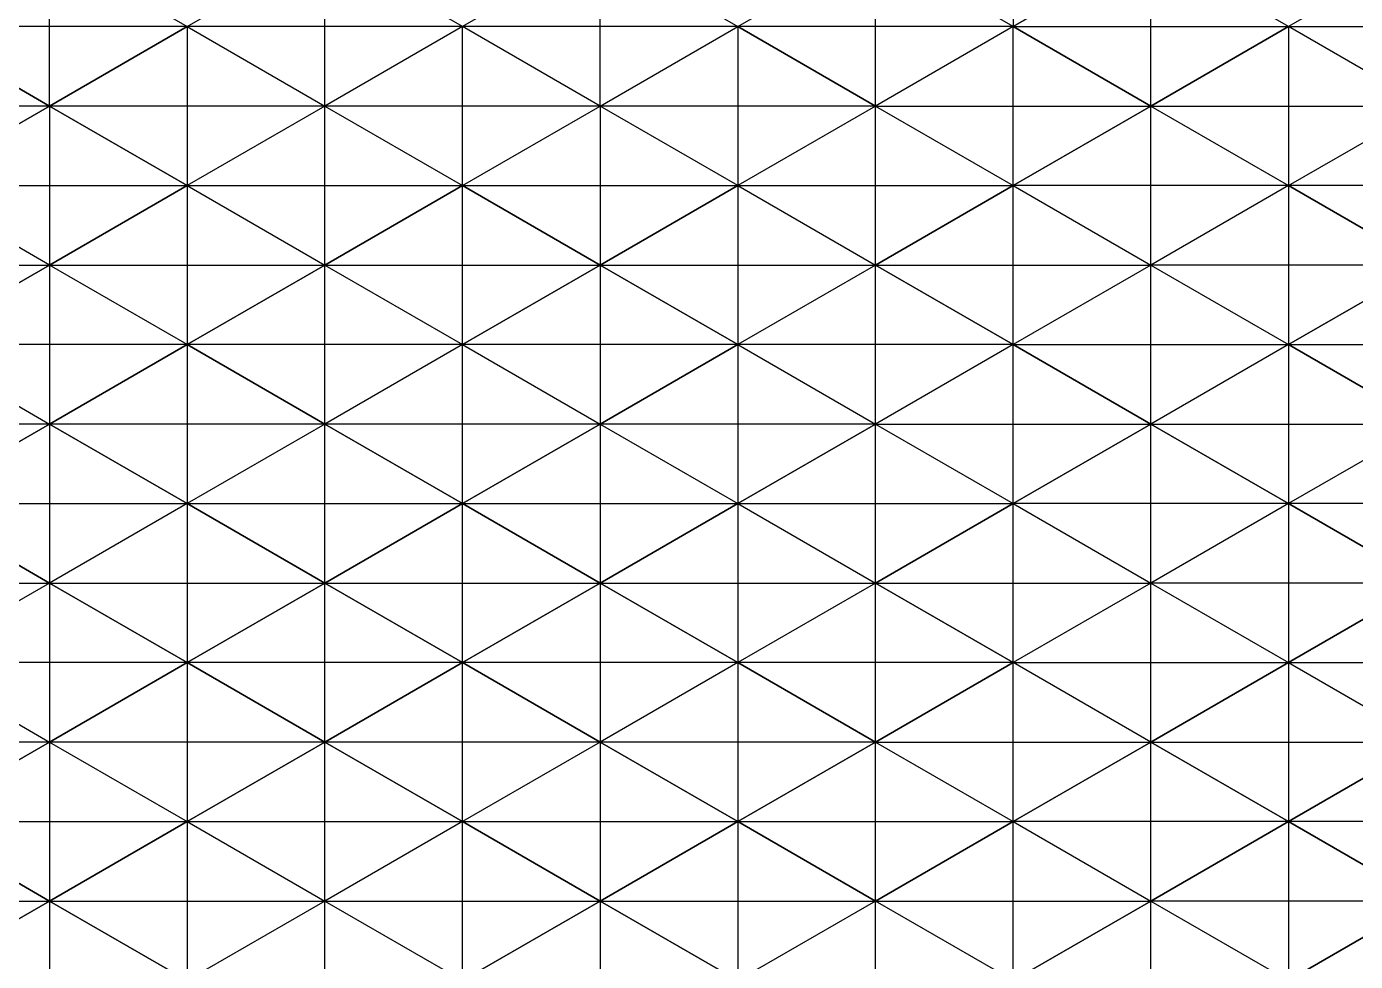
# Model space of a CAD drawing. Header units: millimetres. Extents: x 1123.9 to 1169.6, y 955.4 to 1004.6.
# Drawn here: x 1139.33 to 1149.37, y 972.9 to 979.96 of the extents above; entities that cross this region are included whole.
import ezdxf

# ---------------------------------------------------------------- set-up
doc = ezdxf.new("R2010")
doc.units = ezdxf.units.MM
for name, color, linetype in [('diagonals1', 3, 'Continuous'), ('diagonals2', 2, 'Continuous'), ('Layer1', 7, 'Continuous'), ('Layer2', 4, 'Continuous'), ('Layer3', 6, 'Continuous')]:
    doc.layers.add(name, color=color, linetype=linetype)

msp = doc.modelspace()

# ---------------------------------------------------------------- linework, layer by layer
at = {"layer": 'diagonals1'}
for p, q in [((1139.507, 980.556, 141.556), (1140.546, 979.956, 142.746)), ((1140.546, 979.956, 142.746), (1141.585, 980.556, 141.485)), ((1142.624, 979.956, 142.675), (1141.585, 980.556, 141.485)), ((1143.664, 980.556, 141.442), (1142.624, 979.956, 142.675)), ((1143.664, 980.556, 141.442), (1144.703, 979.956, 142.633)), ((1144.703, 979.956, 142.633), (1145.742, 980.556, 141.428)), ((1146.781, 979.956, 142.619), (1145.742, 980.556, 141.428)), ((1146.781, 979.956, 142.619), (1147.821, 980.556, 141.428)), ((1148.86, 979.956, 142.633), (1147.821, 980.556, 141.428)), ((1149.899, 980.556, 141.442), (1148.86, 979.956, 142.633)), ((1139.507, 979.356, 141.556), (1138.467, 979.956, 142.846)), ((1139.507, 979.356, 141.556), (1140.546, 979.956, 142.746)), ((1140.546, 979.956, 142.746), (1141.585, 979.356, 141.485)), ((1142.624, 979.956, 142.675), (1141.585, 979.356, 141.485)), ((1143.664, 979.356, 141.442), (1142.624, 979.956, 142.675)), ((1143.664, 979.356, 141.442), (1144.703, 979.956, 142.633)), ((1144.703, 979.956, 142.633), (1145.742, 979.356, 141.428)), ((1146.781, 979.956, 142.619), (1145.742, 979.356, 141.428)), ((1146.781, 979.956, 142.619), (1147.821, 979.356, 141.428)), ((1148.86, 979.956, 142.633), (1147.821, 979.356, 141.428)), ((1149.899, 979.356, 141.442), (1148.86, 979.956, 142.633)), ((1138.467, 978.756, 142.851), (1139.507, 979.356, 141.556)), ((1140.546, 978.756, 142.751), (1139.507, 979.356, 141.556)), ((1141.585, 979.356, 141.485), (1140.546, 978.756, 142.751)), ((1141.585, 979.356, 141.485), (1142.624, 978.756, 142.68)), ((1142.624, 978.756, 142.68), (1143.664, 979.356, 141.442)), ((1144.703, 978.756, 142.637), (1143.664, 979.356, 141.442)), ((1145.742, 979.356, 141.428), (1144.703, 978.756, 142.637)), ((1145.742, 979.356, 141.428), (1146.781, 978.756, 142.623)), ((1147.821, 979.356, 141.428), (1146.781, 978.756, 142.623)), ((1147.821, 979.356, 141.428), (1148.86, 978.756, 142.637)), ((1148.86, 978.756, 142.637), (1149.899, 979.356, 141.442)), ((1139.507, 978.156, 141.561), (1138.467, 978.756, 142.851)), ((1139.507, 978.156, 141.561), (1140.546, 978.756, 142.751)), ((1140.546, 978.756, 142.751), (1141.585, 978.156, 141.49)), ((1142.624, 978.756, 142.68), (1141.585, 978.156, 141.49)), ((1143.664, 978.156, 141.447), (1142.624, 978.756, 142.68)), ((1143.664, 978.156, 141.447), (1144.703, 978.756, 142.637)), ((1144.703, 978.756, 142.637), (1145.742, 978.156, 141.433)), ((1146.781, 978.756, 142.623), (1145.742, 978.156, 141.433)), ((1146.781, 978.756, 142.623), (1147.821, 978.156, 141.433)), ((1148.86, 978.756, 142.637), (1147.821, 978.156, 141.433)), ((1149.899, 978.156, 141.447), (1148.86, 978.756, 142.637)), ((1138.467, 977.556, 142.865), (1139.507, 978.156, 141.561)), ((1140.546, 977.556, 142.765), (1139.507, 978.156, 141.561)), ((1141.585, 978.156, 141.49), (1140.546, 977.556, 142.765)), ((1141.585, 978.156, 141.49), (1142.624, 977.556, 142.694)), ((1142.624, 977.556, 142.694), (1143.664, 978.156, 141.447)), ((1144.703, 977.556, 142.652), (1143.664, 978.156, 141.447)), ((1145.742, 978.156, 141.433), (1144.703, 977.556, 142.652)), ((1145.742, 978.156, 141.433), (1146.781, 977.556, 142.637)), ((1147.821, 978.156, 141.433), (1146.781, 977.556, 142.637)), ((1147.821, 978.156, 141.433), (1148.86, 977.556, 142.652)), ((1148.86, 977.556, 142.652), (1149.899, 978.156, 141.447)), ((1138.467, 977.556, 142.865), (1139.507, 976.956, 141.575)), ((1140.546, 977.556, 142.765), (1139.507, 976.956, 141.575)), ((1140.546, 977.556, 142.765), (1141.585, 976.956, 141.504)), ((1142.624, 977.556, 142.694), (1141.585, 976.956, 141.504)), ((1142.624, 977.556, 142.694), (1143.664, 976.956, 141.461)), ((1143.664, 976.956, 141.461), (1144.703, 977.556, 142.652)), ((1144.703, 977.556, 142.652), (1145.742, 976.956, 141.447)), ((1146.781, 977.556, 142.637), (1145.742, 976.956, 141.447)), ((1146.781, 977.556, 142.637), (1147.821, 976.956, 141.447)), ((1148.86, 977.556, 142.652), (1147.821, 976.956, 141.447)), ((1149.899, 976.956, 141.461), (1148.86, 977.556, 142.652)), ((1139.507, 976.956, 141.575), (1138.467, 976.356, 142.889)), ((1140.546, 976.356, 142.789), (1139.507, 976.956, 141.575)), ((1141.585, 976.956, 141.504), (1140.546, 976.356, 142.789)), ((1141.585, 976.956, 141.504), (1142.624, 976.356, 142.718)), ((1142.624, 976.356, 142.718), (1143.664, 976.956, 141.461)), ((1143.664, 976.956, 141.461), (1144.703, 976.356, 142.675)), ((1145.742, 976.956, 141.447), (1144.703, 976.356, 142.675)), ((1145.742, 976.956, 141.447), (1146.781, 976.356, 142.661)), ((1147.821, 976.956, 141.447), (1146.781, 976.356, 142.661)), ((1147.821, 976.956, 141.447), (1148.86, 976.356, 142.675)), ((1149.899, 976.956, 141.461), (1148.86, 976.356, 142.675)), ((1138.467, 976.356, 142.889), (1139.507, 975.756, 141.599)), ((1140.546, 976.356, 142.789), (1139.507, 975.756, 141.599)), ((1141.585, 975.756, 141.527), (1140.546, 976.356, 142.789)), ((1141.585, 975.756, 141.527), (1142.624, 976.356, 142.718)), ((1142.624, 976.356, 142.718), (1143.664, 975.756, 141.485)), ((1144.703, 976.356, 142.675), (1143.664, 975.756, 141.485)), ((1144.703, 976.356, 142.675), (1145.742, 975.756, 141.471)), ((1146.781, 976.356, 142.661), (1145.742, 975.756, 141.471)), ((1146.781, 976.356, 142.661), (1147.821, 975.756, 141.471)), ((1148.86, 976.356, 142.675), (1147.821, 975.756, 141.471)), ((1148.86, 976.356, 142.675), (1149.899, 975.756, 141.485)), ((1139.507, 975.756, 141.599), (1138.467, 975.156, 142.922)), ((1139.507, 975.756, 141.599), (1140.546, 975.156, 142.822)), ((1140.546, 975.156, 142.822), (1141.585, 975.756, 141.527)), ((1142.624, 975.156, 142.751), (1141.585, 975.756, 141.527)), ((1143.664, 975.756, 141.485), (1142.624, 975.156, 142.751)), ((1143.664, 975.756, 141.485), (1144.703, 975.156, 142.709)), ((1145.742, 975.756, 141.471), (1144.703, 975.156, 142.709)), ((1145.742, 975.756, 141.471), (1146.781, 975.156, 142.694)), ((1147.821, 975.756, 141.471), (1146.781, 975.156, 142.694)), ((1147.821, 975.756, 141.471), (1148.86, 975.156, 142.709)), ((1149.899, 975.756, 141.485), (1148.86, 975.156, 142.709)), ((1138.467, 975.156, 142.922), (1139.507, 974.556, 141.632)), ((1139.507, 974.556, 141.632), (1140.546, 975.156, 142.822)), ((1140.546, 975.156, 142.822), (1141.585, 974.556, 141.561)), ((1142.624, 975.156, 142.751), (1141.585, 974.556, 141.561)), ((1143.664, 974.556, 141.518), (1142.624, 975.156, 142.751)), ((1144.703, 975.156, 142.709), (1143.664, 974.556, 141.518)), ((1144.703, 975.156, 142.709), (1145.742, 974.556, 141.504)), ((1145.742, 974.556, 141.504), (1146.781, 975.156, 142.694)), ((1147.821, 974.556, 141.504), (1146.781, 975.156, 142.694)), ((1148.86, 975.156, 142.709), (1147.821, 974.556, 141.504)), ((1148.86, 975.156, 142.709), (1149.899, 974.556, 141.518)), ((1138.467, 973.956, 142.965), (1139.507, 974.556, 141.632)), ((1139.507, 974.556, 141.632), (1140.546, 973.956, 142.865)), ((1141.585, 974.556, 141.561), (1140.546, 973.956, 142.865)), ((1141.585, 974.556, 141.561), (1142.624, 973.956, 142.794)), ((1143.664, 974.556, 141.518), (1142.624, 973.956, 142.794)), ((1144.703, 973.956, 142.751), (1143.664, 974.556, 141.518)), ((1144.703, 973.956, 142.751), (1145.742, 974.556, 141.504)), ((1145.742, 974.556, 141.504), (1146.781, 973.956, 142.737)), ((1147.821, 974.556, 141.504), (1146.781, 973.956, 142.737)), ((1148.86, 973.956, 142.751), (1147.821, 974.556, 141.504)), ((1148.86, 973.956, 142.751), (1149.899, 974.556, 141.518)), ((1139.507, 973.356, 141.674), (1138.467, 973.956, 142.965)), ((1140.546, 973.956, 142.865), (1139.507, 973.356, 141.674)), ((1140.546, 973.956, 142.865), (1141.585, 973.356, 141.603)), ((1142.624, 973.956, 142.794), (1141.585, 973.356, 141.603)), ((1142.624, 973.956, 142.794), (1143.664, 973.356, 141.561)), ((1143.664, 973.356, 141.561), (1144.703, 973.956, 142.751)), ((1145.742, 973.356, 141.546), (1144.703, 973.956, 142.751)), ((1146.781, 973.956, 142.737), (1145.742, 973.356, 141.546)), ((1146.781, 973.956, 142.737), (1147.821, 973.356, 141.546)), ((1147.821, 973.356, 141.546), (1148.86, 973.956, 142.751)), ((1149.899, 973.356, 141.561), (1148.86, 973.956, 142.751)), ((1139.507, 973.356, 141.674), (1138.467, 972.756, 143.017)), ((1140.546, 972.756, 142.917), (1139.507, 973.356, 141.674)), ((1141.585, 973.356, 141.603), (1140.546, 972.756, 142.917)), ((1141.585, 973.356, 141.603), (1142.624, 972.756, 142.846)), ((1142.624, 972.756, 142.846), (1143.664, 973.356, 141.561)), ((1143.664, 973.356, 141.561), (1144.703, 972.756, 142.803)), ((1145.742, 973.356, 141.546), (1144.703, 972.756, 142.803)), ((1146.781, 972.756, 142.789), (1145.742, 973.356, 141.546)), ((1146.781, 972.756, 142.789), (1147.821, 973.356, 141.546)), ((1147.821, 973.356, 141.546), (1148.86, 972.756, 142.803)), ((1149.899, 973.356, 141.561), (1148.86, 972.756, 142.803))]:
    msp.add_line(p, q, dxfattribs=at)
at = {"layer": 'diagonals2'}
for p, q in [((1147.821, 980.556, 141.428), (1146.781, 979.956, 140.219)), ((1138.467, 979.956, 140.446), (1139.507, 979.356, 141.556)), ((1140.546, 979.956, 140.346), (1139.507, 979.356, 141.556)), ((1140.546, 979.956, 140.346), (1141.585, 979.356, 141.485)), ((1142.624, 979.956, 140.275), (1141.585, 979.356, 141.485)), ((1143.664, 979.356, 141.442), (1142.624, 979.956, 140.275)), ((1143.664, 979.356, 141.442), (1144.703, 979.956, 140.233)), ((1145.742, 979.356, 141.428), (1144.703, 979.956, 140.233)), ((1146.781, 979.956, 140.219), (1145.742, 979.356, 141.428)), ((1147.821, 979.356, 141.428), (1146.781, 979.956, 140.219)), ((1147.821, 979.356, 141.428), (1148.86, 979.956, 140.233)), ((1149.899, 979.356, 141.442), (1148.86, 979.956, 140.233)), ((1139.507, 979.356, 141.556), (1138.467, 978.756, 140.451)), ((1139.507, 979.356, 141.556), (1140.546, 978.756, 140.351)), ((1141.585, 979.356, 141.485), (1140.546, 978.756, 140.351)), ((1141.585, 979.356, 141.485), (1142.624, 978.756, 140.28)), ((1142.624, 978.756, 140.28), (1143.664, 979.356, 141.442)), ((1144.703, 978.756, 140.237), (1143.664, 979.356, 141.442)), ((1145.742, 979.356, 141.428), (1144.703, 978.756, 140.237)), ((1145.742, 979.356, 141.428), (1146.781, 978.756, 140.223)), ((1146.781, 978.756, 140.223), (1147.821, 979.356, 141.428)), ((1147.821, 979.356, 141.428), (1148.86, 978.756, 140.237)), ((1148.86, 978.756, 140.237), (1149.899, 979.356, 141.442)), ((1139.507, 978.156, 141.561), (1138.467, 978.756, 140.451)), ((1140.546, 978.756, 140.351), (1139.507, 978.156, 141.561)), ((1140.546, 978.756, 140.351), (1141.585, 978.156, 141.49)), ((1141.585, 978.156, 141.49), (1142.624, 978.756, 140.28)), ((1142.624, 978.756, 140.28), (1143.664, 978.156, 141.447)), ((1144.703, 978.756, 140.237), (1143.664, 978.156, 141.447)), ((1144.703, 978.756, 140.237), (1145.742, 978.156, 141.433)), ((1145.742, 978.156, 141.433), (1146.781, 978.756, 140.223)), ((1146.781, 978.756, 140.223), (1147.821, 978.156, 141.433)), ((1148.86, 978.756, 140.237), (1147.821, 978.156, 141.433)), ((1148.86, 978.756, 140.237), (1149.899, 978.156, 141.447)), ((1139.507, 978.156, 141.561), (1138.467, 977.556, 140.465)), ((1140.546, 977.556, 140.365), (1139.507, 978.156, 141.561)), ((1140.546, 977.556, 140.365), (1141.585, 978.156, 141.49)), ((1141.585, 978.156, 141.49), (1142.624, 977.556, 140.294)), ((1143.664, 978.156, 141.447), (1142.624, 977.556, 140.294)), ((1143.664, 978.156, 141.447), (1144.703, 977.556, 140.252)), ((1145.742, 978.156, 141.433), (1144.703, 977.556, 140.252)), ((1146.781, 977.556, 140.237), (1145.742, 978.156, 141.433)), ((1147.821, 978.156, 141.433), (1146.781, 977.556, 140.237)), ((1147.821, 978.156, 141.433), (1148.86, 977.556, 140.252)), ((1149.899, 978.156, 141.447), (1148.86, 977.556, 140.252)), ((1138.467, 977.556, 140.465), (1139.507, 976.956, 141.575)), ((1139.507, 976.956, 141.575), (1140.546, 977.556, 140.365)), ((1141.585, 976.956, 141.504), (1140.546, 977.556, 140.365)), ((1142.624, 977.556, 140.294), (1141.585, 976.956, 141.504)), ((1142.624, 977.556, 140.294), (1143.664, 976.956, 141.461)), ((1144.703, 977.556, 140.252), (1143.664, 976.956, 141.461)), ((1144.703, 977.556, 140.252), (1145.742, 976.956, 141.447)), ((1146.781, 977.556, 140.237), (1145.742, 976.956, 141.447)), ((1147.821, 976.956, 141.447), (1146.781, 977.556, 140.237)), ((1148.86, 977.556, 140.252), (1147.821, 976.956, 141.447)), ((1148.86, 977.556, 140.252), (1149.899, 976.956, 141.461)), ((1138.467, 976.356, 140.489), (1139.507, 976.956, 141.575)), ((1139.507, 976.956, 141.575), (1140.546, 976.356, 140.389)), ((1141.585, 976.956, 141.504), (1140.546, 976.356, 140.389)), ((1142.624, 976.356, 140.318), (1141.585, 976.956, 141.504)), ((1143.664, 976.956, 141.461), (1142.624, 976.356, 140.318)), ((1143.664, 976.956, 141.461), (1144.703, 976.356, 140.275)), ((1144.703, 976.356, 140.275), (1145.742, 976.956, 141.447)), ((1145.742, 976.956, 141.447), (1146.781, 976.356, 140.261)), ((1146.781, 976.356, 140.261), (1147.821, 976.956, 141.447)), ((1148.86, 976.356, 140.275), (1147.821, 976.956, 141.447)), ((1149.899, 976.956, 141.461), (1148.86, 976.356, 140.275)), ((1139.507, 975.756, 141.599), (1138.467, 976.356, 140.489)), ((1140.546, 976.356, 140.389), (1139.507, 975.756, 141.599)), ((1140.546, 976.356, 140.389), (1141.585, 975.756, 141.527)), ((1142.624, 976.356, 140.318), (1141.585, 975.756, 141.527)), ((1143.664, 975.756, 141.485), (1142.624, 976.356, 140.318)), ((1143.664, 975.756, 141.485), (1144.703, 976.356, 140.275)), ((1144.703, 976.356, 140.275), (1145.742, 975.756, 141.471)), ((1145.742, 975.756, 141.471), (1146.781, 976.356, 140.261)), ((1146.781, 976.356, 140.261), (1147.821, 975.756, 141.471)), ((1148.86, 976.356, 140.275), (1147.821, 975.756, 141.471)), ((1149.899, 975.756, 141.485), (1148.86, 976.356, 140.275)), ((1139.507, 975.756, 141.599), (1138.467, 975.156, 140.522)), ((1140.546, 975.156, 140.422), (1139.507, 975.756, 141.599)), ((1141.585, 975.756, 141.527), (1140.546, 975.156, 140.422)), ((1141.585, 975.756, 141.527), (1142.624, 975.156, 140.351)), ((1142.624, 975.156, 140.351), (1143.664, 975.756, 141.485)), ((1144.703, 975.156, 140.309), (1143.664, 975.756, 141.485)), ((1145.742, 975.756, 141.471), (1144.703, 975.156, 140.309)), ((1146.781, 975.156, 140.294), (1145.742, 975.756, 141.471)), ((1147.821, 975.756, 141.471), (1146.781, 975.156, 140.294)), ((1147.821, 975.756, 141.471), (1148.86, 975.156, 140.309)), ((1148.86, 975.156, 140.309), (1149.899, 975.756, 141.485)), ((1138.467, 975.156, 140.522), (1139.507, 974.556, 141.632)), ((1140.546, 975.156, 140.422), (1139.507, 974.556, 141.632)), ((1141.585, 974.556, 141.561), (1140.546, 975.156, 140.422)), ((1141.585, 974.556, 141.561), (1142.624, 975.156, 140.351)), ((1142.624, 975.156, 140.351), (1143.664, 974.556, 141.518)), ((1144.703, 975.156, 140.309), (1143.664, 974.556, 141.518)), ((1145.742, 974.556, 141.504), (1144.703, 975.156, 140.309)), ((1146.781, 975.156, 140.294), (1145.742, 974.556, 141.504)), ((1147.821, 974.556, 141.504), (1146.781, 975.156, 140.294)), ((1147.821, 974.556, 141.504), (1148.86, 975.156, 140.309)), ((1148.86, 975.156, 140.309), (1149.899, 974.556, 141.518)), ((1139.507, 974.556, 141.632), (1138.467, 973.956, 140.565)), ((1139.507, 974.556, 141.632), (1140.546, 973.956, 140.465)), ((1140.546, 973.956, 140.465), (1141.585, 974.556, 141.561)), ((1142.624, 973.956, 140.394), (1141.585, 974.556, 141.561)), ((1143.664, 974.556, 141.518), (1142.624, 973.956, 140.394)), ((1143.664, 974.556, 141.518), (1144.703, 973.956, 140.351)), ((1145.742, 974.556, 141.504), (1144.703, 973.956, 140.351)), ((1145.742, 974.556, 141.504), (1146.781, 973.956, 140.337)), ((1146.781, 973.956, 140.337), (1147.821, 974.556, 141.504)), ((1147.821, 974.556, 141.504), (1148.86, 973.956, 140.351)), ((1149.899, 974.556, 141.518), (1148.86, 973.956, 140.351)), ((1138.467, 973.956, 140.565), (1139.507, 973.356, 141.674)), ((1139.507, 973.356, 141.674), (1140.546, 973.956, 140.465)), ((1140.546, 973.956, 140.465), (1141.585, 973.356, 141.603)), ((1142.624, 973.956, 140.394), (1141.585, 973.356, 141.603)), ((1143.664, 973.356, 141.561), (1142.624, 973.956, 140.394)), ((1144.703, 973.956, 140.351), (1143.664, 973.356, 141.561)), ((1144.703, 973.956, 140.351), (1145.742, 973.356, 141.546)), ((1145.742, 973.356, 141.546), (1146.781, 973.956, 140.337)), ((1146.781, 973.956, 140.337), (1147.821, 973.356, 141.546)), ((1148.86, 973.956, 140.351), (1147.821, 973.356, 141.546)), ((1148.86, 973.956, 140.351), (1149.899, 973.356, 141.561)), ((1138.467, 972.756, 140.617), (1139.507, 973.356, 141.674)), ((1139.507, 973.356, 141.674), (1140.546, 972.756, 140.517)), ((1141.585, 973.356, 141.603), (1140.546, 972.756, 140.517)), ((1141.585, 973.356, 141.603), (1142.624, 972.756, 140.446)), ((1143.664, 973.356, 141.561), (1142.624, 972.756, 140.446)), ((1144.703, 972.756, 140.403), (1143.664, 973.356, 141.561)), ((1145.742, 973.356, 141.546), (1144.703, 972.756, 140.403)), ((1146.781, 972.756, 140.389), (1145.742, 973.356, 141.546)), ((1147.821, 973.356, 141.546), (1146.781, 972.756, 140.389)), ((1147.821, 973.356, 141.546), (1148.86, 972.756, 140.403)), ((1148.86, 972.756, 140.403), (1149.899, 973.356, 141.561))]:
    msp.add_line(p, q, dxfattribs=at)
at = {"layer": 'Layer1'}
for p, q in [((1146.781, 981.156, 142.623), (1146.781, 979.956, 142.619)), ((1146.781, 981.156, 142.623), (1146.781, 979.956, 142.619)), ((1140.546, 979.956, 142.746), (1138.467, 979.956, 142.846)), ((1142.624, 979.956, 142.675), (1140.546, 979.956, 142.746)), ((1140.546, 979.956, 142.746), (1140.546, 978.756, 142.751)), ((1144.703, 979.956, 142.633), (1142.624, 979.956, 142.675)), ((1142.624, 978.756, 142.68), (1142.624, 979.956, 142.675)), ((1146.781, 979.956, 142.619), (1144.703, 979.956, 142.633)), ((1146.781, 979.956, 142.619), (1144.703, 979.956, 142.633)), ((1144.703, 979.956, 142.633), (1144.703, 978.756, 142.637)), ((1146.781, 978.756, 142.623), (1146.781, 979.956, 142.619)), ((1146.781, 979.956, 142.619), (1148.86, 979.956, 142.633)), ((1146.781, 979.956, 142.619), (1148.86, 979.956, 142.633)), ((1146.781, 978.756, 142.623), (1146.781, 979.956, 142.619)), ((1148.86, 979.956, 142.633), (1150.938, 979.956, 142.675)), ((1148.86, 979.956, 142.633), (1148.86, 978.756, 142.637)), ((1138.467, 978.756, 142.851), (1140.546, 978.756, 142.751)), ((1140.546, 978.756, 142.751), (1142.624, 978.756, 142.68)), ((1140.546, 978.756, 142.751), (1140.546, 977.556, 142.765)), ((1142.624, 978.756, 142.68), (1144.703, 978.756, 142.637)), ((1142.624, 977.556, 142.694), (1142.624, 978.756, 142.68)), ((1144.703, 978.756, 142.637), (1146.781, 978.756, 142.623)), ((1144.703, 978.756, 142.637), (1144.703, 977.556, 142.652)), ((1146.781, 977.556, 142.637), (1146.781, 978.756, 142.623)), ((1148.86, 978.756, 142.637), (1146.781, 978.756, 142.623)), ((1146.781, 977.556, 142.637), (1146.781, 978.756, 142.623)), ((1150.938, 978.756, 142.68), (1148.86, 978.756, 142.637)), ((1148.86, 978.756, 142.637), (1148.86, 977.556, 142.652)), ((1140.546, 977.556, 142.765), (1138.467, 977.556, 142.865)), ((1142.624, 977.556, 142.694), (1140.546, 977.556, 142.765)), ((1140.546, 977.556, 142.765), (1140.546, 976.356, 142.789)), ((1144.703, 977.556, 142.652), (1142.624, 977.556, 142.694)), ((1142.624, 976.356, 142.718), (1142.624, 977.556, 142.694)), ((1146.781, 977.556, 142.637), (1144.703, 977.556, 142.652)), ((1144.703, 977.556, 142.652), (1144.703, 976.356, 142.675)), ((1146.781, 976.356, 142.661), (1146.781, 977.556, 142.637)), ((1146.781, 977.556, 142.637), (1148.86, 977.556, 142.652)), ((1146.781, 976.356, 142.661), (1146.781, 977.556, 142.637)), ((1148.86, 977.556, 142.652), (1150.938, 977.556, 142.694)), ((1148.86, 977.556, 142.652), (1148.86, 976.356, 142.675)), ((1138.467, 976.356, 142.889), (1140.546, 976.356, 142.789)), ((1140.546, 976.356, 142.789), (1142.624, 976.356, 142.718)), ((1140.546, 976.356, 142.789), (1140.546, 975.156, 142.822)), ((1142.624, 976.356, 142.718), (1144.703, 976.356, 142.675)), ((1142.624, 975.156, 142.751), (1142.624, 976.356, 142.718)), ((1144.703, 976.356, 142.675), (1146.781, 976.356, 142.661)), ((1144.703, 976.356, 142.675), (1144.703, 975.156, 142.709)), ((1146.781, 975.156, 142.694), (1146.781, 976.356, 142.661)), ((1148.86, 976.356, 142.675), (1146.781, 976.356, 142.661)), ((1146.781, 975.156, 142.694), (1146.781, 976.356, 142.661)), ((1150.938, 976.356, 142.718), (1148.86, 976.356, 142.675)), ((1148.86, 976.356, 142.675), (1148.86, 975.156, 142.709)), ((1140.546, 975.156, 142.822), (1138.467, 975.156, 142.922)), ((1142.624, 975.156, 142.751), (1140.546, 975.156, 142.822)), ((1140.546, 975.156, 142.822), (1140.546, 973.956, 142.865)), ((1144.703, 975.156, 142.709), (1142.624, 975.156, 142.751)), ((1142.624, 973.956, 142.794), (1142.624, 975.156, 142.751)), ((1146.781, 975.156, 142.694), (1144.703, 975.156, 142.709)), ((1144.703, 975.156, 142.709), (1144.703, 973.956, 142.751)), ((1146.781, 973.956, 142.737), (1146.781, 975.156, 142.694)), ((1146.781, 975.156, 142.694), (1148.86, 975.156, 142.709)), ((1146.781, 973.956, 142.737), (1146.781, 975.156, 142.694)), ((1148.86, 975.156, 142.709), (1150.938, 975.156, 142.751)), ((1148.86, 975.156, 142.709), (1148.86, 973.956, 142.751)), ((1138.467, 973.956, 142.965), (1140.546, 973.956, 142.865)), ((1140.546, 973.956, 142.865), (1142.624, 973.956, 142.794)), ((1140.546, 973.956, 142.865), (1140.546, 972.756, 142.917)), ((1142.624, 973.956, 142.794), (1144.703, 973.956, 142.751)), ((1142.624, 972.756, 142.846), (1142.624, 973.956, 142.794)), ((1144.703, 973.956, 142.751), (1146.781, 973.956, 142.737)), ((1144.703, 973.956, 142.751), (1144.703, 972.756, 142.803)), ((1146.781, 972.756, 142.789), (1146.781, 973.956, 142.737)), ((1148.86, 973.956, 142.751), (1146.781, 973.956, 142.737)), ((1146.781, 972.756, 142.789), (1146.781, 973.956, 142.737)), ((1150.938, 973.956, 142.794), (1148.86, 973.956, 142.751)), ((1148.86, 973.956, 142.751), (1148.86, 972.756, 142.803))]:
    msp.add_line(p, q, dxfattribs=at)
at = {"layer": 'Layer2'}
for p, q in [((1139.507, 979.356, 141.556), (1139.507, 980.556, 141.556)), ((1141.585, 979.356, 141.485), (1141.585, 980.556, 141.485)), ((1143.664, 979.356, 141.442), (1143.664, 980.556, 141.442)), ((1145.742, 979.356, 141.428), (1145.742, 980.556, 141.428)), ((1147.821, 979.356, 141.428), (1147.821, 980.556, 141.428)), ((1139.507, 979.356, 141.556), (1137.428, 979.356, 141.655)), ((1141.585, 979.356, 141.485), (1139.507, 979.356, 141.556)), ((1139.507, 979.356, 141.556), (1139.507, 978.156, 141.561)), ((1143.664, 979.356, 141.442), (1141.585, 979.356, 141.485)), ((1141.585, 978.156, 141.49), (1141.585, 979.356, 141.485)), ((1145.742, 979.356, 141.428), (1143.664, 979.356, 141.442)), ((1143.664, 979.356, 141.442), (1143.664, 978.156, 141.447)), ((1145.742, 978.156, 141.433), (1145.742, 979.356, 141.428)), ((1145.742, 979.356, 141.428), (1147.821, 979.356, 141.428)), ((1147.821, 979.356, 141.428), (1149.899, 979.356, 141.442)), ((1147.821, 978.156, 141.433), (1147.821, 979.356, 141.428)), ((1137.428, 978.156, 141.66), (1139.507, 978.156, 141.561)), ((1139.507, 978.156, 141.561), (1141.585, 978.156, 141.49)), ((1139.507, 978.156, 141.561), (1139.507, 976.956, 141.575)), ((1141.585, 978.156, 141.49), (1143.664, 978.156, 141.447)), ((1141.585, 976.956, 141.504), (1141.585, 978.156, 141.49)), ((1143.664, 978.156, 141.447), (1145.742, 978.156, 141.433)), ((1143.664, 978.156, 141.447), (1143.664, 976.956, 141.461)), ((1145.742, 976.956, 141.447), (1145.742, 978.156, 141.433)), ((1145.742, 978.156, 141.433), (1147.821, 978.156, 141.433)), ((1149.899, 978.156, 141.447), (1147.821, 978.156, 141.433)), ((1147.821, 976.956, 141.447), (1147.821, 978.156, 141.433)), ((1139.507, 976.956, 141.575), (1137.428, 976.956, 141.674)), ((1141.585, 976.956, 141.504), (1139.507, 976.956, 141.575)), ((1139.507, 976.956, 141.575), (1139.507, 975.756, 141.599)), ((1143.664, 976.956, 141.461), (1141.585, 976.956, 141.504)), ((1141.585, 975.756, 141.527), (1141.585, 976.956, 141.504)), ((1145.742, 976.956, 141.447), (1143.664, 976.956, 141.461)), ((1143.664, 976.956, 141.461), (1143.664, 975.756, 141.485)), ((1145.742, 975.756, 141.471), (1145.742, 976.956, 141.447)), ((1145.742, 976.956, 141.447), (1147.821, 976.956, 141.447)), ((1147.821, 976.956, 141.447), (1149.899, 976.956, 141.461)), ((1147.821, 975.756, 141.471), (1147.821, 976.956, 141.447)), ((1137.428, 975.756, 141.698), (1139.507, 975.756, 141.599)), ((1139.507, 975.756, 141.599), (1141.585, 975.756, 141.527)), ((1139.507, 975.756, 141.599), (1139.507, 974.556, 141.632)), ((1141.585, 975.756, 141.527), (1143.664, 975.756, 141.485)), ((1141.585, 974.556, 141.561), (1141.585, 975.756, 141.527)), ((1143.664, 975.756, 141.485), (1145.742, 975.756, 141.471)), ((1143.664, 975.756, 141.485), (1143.664, 974.556, 141.518)), ((1145.742, 974.556, 141.504), (1145.742, 975.756, 141.471)), ((1145.742, 975.756, 141.471), (1147.821, 975.756, 141.471)), ((1149.899, 975.756, 141.485), (1147.821, 975.756, 141.471)), ((1147.821, 974.556, 141.504), (1147.821, 975.756, 141.471)), ((1139.507, 974.556, 141.632), (1137.428, 974.556, 141.731)), ((1141.585, 974.556, 141.561), (1139.507, 974.556, 141.632)), ((1139.507, 974.556, 141.632), (1139.507, 973.356, 141.674)), ((1143.664, 974.556, 141.518), (1141.585, 974.556, 141.561)), ((1141.585, 973.356, 141.603), (1141.585, 974.556, 141.561)), ((1145.742, 974.556, 141.504), (1143.664, 974.556, 141.518)), ((1143.664, 974.556, 141.518), (1143.664, 973.356, 141.561)), ((1145.742, 973.356, 141.546), (1145.742, 974.556, 141.504)), ((1145.742, 974.556, 141.504), (1147.821, 974.556, 141.504)), ((1147.821, 974.556, 141.504), (1149.899, 974.556, 141.518)), ((1147.821, 973.356, 141.546), (1147.821, 974.556, 141.504)), ((1137.428, 973.356, 141.774), (1139.507, 973.356, 141.674)), ((1139.507, 973.356, 141.674), (1141.585, 973.356, 141.603)), ((1139.507, 973.356, 141.674), (1139.507, 972.156, 141.727)), ((1141.585, 973.356, 141.603), (1143.664, 973.356, 141.561)), ((1141.585, 972.156, 141.655), (1141.585, 973.356, 141.603)), ((1143.664, 973.356, 141.561), (1145.742, 973.356, 141.546)), ((1143.664, 973.356, 141.561), (1143.664, 972.156, 141.613)), ((1145.742, 972.156, 141.599), (1145.742, 973.356, 141.546)), ((1145.742, 973.356, 141.546), (1147.821, 973.356, 141.546)), ((1149.899, 973.356, 141.561), (1147.821, 973.356, 141.546)), ((1147.821, 972.156, 141.599), (1147.821, 973.356, 141.546))]:
    msp.add_line(p, q, dxfattribs=at)
at = {"layer": 'Layer3'}
for p, q in [((1146.781, 981.156, 140.223), (1146.781, 979.956, 140.219)), ((1146.781, 981.156, 140.223), (1146.781, 979.956, 140.219)), ((1140.546, 979.956, 140.346), (1138.467, 979.956, 140.446)), ((1142.624, 979.956, 140.275), (1140.546, 979.956, 140.346)), ((1140.546, 979.956, 140.346), (1140.546, 978.756, 140.351)), ((1144.703, 979.956, 140.233), (1142.624, 979.956, 140.275)), ((1142.624, 978.756, 140.28), (1142.624, 979.956, 140.275)), ((1146.781, 979.956, 140.219), (1144.703, 979.956, 140.233)), ((1146.781, 979.956, 140.219), (1144.703, 979.956, 140.233)), ((1144.703, 979.956, 140.233), (1144.703, 978.756, 140.237)), ((1146.781, 978.756, 140.223), (1146.781, 979.956, 140.219)), ((1146.781, 979.956, 140.219), (1148.86, 979.956, 140.233)), ((1146.781, 979.956, 140.219), (1148.86, 979.956, 140.233)), ((1146.781, 978.756, 140.223), (1146.781, 979.956, 140.219)), ((1148.86, 979.956, 140.233), (1150.938, 979.956, 140.275)), ((1148.86, 979.956, 140.233), (1148.86, 978.756, 140.237)), ((1138.467, 978.756, 140.451), (1140.546, 978.756, 140.351)), ((1140.546, 978.756, 140.351), (1142.624, 978.756, 140.28)), ((1140.546, 978.756, 140.351), (1140.546, 977.556, 140.365)), ((1142.624, 978.756, 140.28), (1144.703, 978.756, 140.237)), ((1142.624, 977.556, 140.294), (1142.624, 978.756, 140.28)), ((1144.703, 978.756, 140.237), (1146.781, 978.756, 140.223)), ((1144.703, 978.756, 140.237), (1144.703, 977.556, 140.252)), ((1146.781, 977.556, 140.237), (1146.781, 978.756, 140.223)), ((1148.86, 978.756, 140.237), (1146.781, 978.756, 140.223)), ((1146.781, 977.556, 140.237), (1146.781, 978.756, 140.223)), ((1150.938, 978.756, 140.28), (1148.86, 978.756, 140.237)), ((1148.86, 978.756, 140.237), (1148.86, 977.556, 140.252)), ((1140.546, 977.556, 140.365), (1138.467, 977.556, 140.465)), ((1142.624, 977.556, 140.294), (1140.546, 977.556, 140.365)), ((1140.546, 977.556, 140.365), (1140.546, 976.356, 140.389)), ((1144.703, 977.556, 140.252), (1142.624, 977.556, 140.294)), ((1142.624, 976.356, 140.318), (1142.624, 977.556, 140.294)), ((1146.781, 977.556, 140.237), (1144.703, 977.556, 140.252)), ((1144.703, 977.556, 140.252), (1144.703, 976.356, 140.275)), ((1146.781, 976.356, 140.261), (1146.781, 977.556, 140.237)), ((1146.781, 977.556, 140.237), (1148.86, 977.556, 140.252)), ((1146.781, 976.356, 140.261), (1146.781, 977.556, 140.237)), ((1148.86, 977.556, 140.252), (1150.938, 977.556, 140.294)), ((1148.86, 977.556, 140.252), (1148.86, 976.356, 140.275)), ((1138.467, 976.356, 140.489), (1140.546, 976.356, 140.389)), ((1140.546, 976.356, 140.389), (1142.624, 976.356, 140.318)), ((1140.546, 976.356, 140.389), (1140.546, 975.156, 140.422)), ((1142.624, 976.356, 140.318), (1144.703, 976.356, 140.275)), ((1142.624, 975.156, 140.351), (1142.624, 976.356, 140.318)), ((1144.703, 976.356, 140.275), (1146.781, 976.356, 140.261)), ((1144.703, 976.356, 140.275), (1144.703, 975.156, 140.309)), ((1146.781, 975.156, 140.294), (1146.781, 976.356, 140.261)), ((1148.86, 976.356, 140.275), (1146.781, 976.356, 140.261)), ((1146.781, 975.156, 140.294), (1146.781, 976.356, 140.261)), ((1150.938, 976.356, 140.318), (1148.86, 976.356, 140.275)), ((1148.86, 976.356, 140.275), (1148.86, 975.156, 140.309)), ((1140.546, 975.156, 140.422), (1138.467, 975.156, 140.522)), ((1142.624, 975.156, 140.351), (1140.546, 975.156, 140.422)), ((1140.546, 975.156, 140.422), (1140.546, 973.956, 140.465)), ((1144.703, 975.156, 140.309), (1142.624, 975.156, 140.351)), ((1142.624, 973.956, 140.394), (1142.624, 975.156, 140.351)), ((1146.781, 975.156, 140.294), (1144.703, 975.156, 140.309)), ((1144.703, 975.156, 140.309), (1144.703, 973.956, 140.351)), ((1146.781, 973.956, 140.337), (1146.781, 975.156, 140.294)), ((1146.781, 975.156, 140.294), (1148.86, 975.156, 140.309)), ((1146.781, 973.956, 140.337), (1146.781, 975.156, 140.294)), ((1148.86, 975.156, 140.309), (1150.938, 975.156, 140.351)), ((1148.86, 975.156, 140.309), (1148.86, 973.956, 140.351)), ((1138.467, 973.956, 140.565), (1140.546, 973.956, 140.465)), ((1140.546, 973.956, 140.465), (1142.624, 973.956, 140.394)), ((1140.546, 973.956, 140.465), (1140.546, 972.756, 140.517)), ((1142.624, 973.956, 140.394), (1144.703, 973.956, 140.351)), ((1142.624, 972.756, 140.446), (1142.624, 973.956, 140.394)), ((1144.703, 973.956, 140.351), (1146.781, 973.956, 140.337)), ((1144.703, 973.956, 140.351), (1144.703, 972.756, 140.403)), ((1146.781, 972.756, 140.389), (1146.781, 973.956, 140.337)), ((1148.86, 973.956, 140.351), (1146.781, 973.956, 140.337)), ((1146.781, 972.756, 140.389), (1146.781, 973.956, 140.337)), ((1150.938, 973.956, 140.394), (1148.86, 973.956, 140.351)), ((1148.86, 973.956, 140.351), (1148.86, 972.756, 140.403))]:
    msp.add_line(p, q, dxfattribs=at)

doc.saveas('drawing.dxf')
